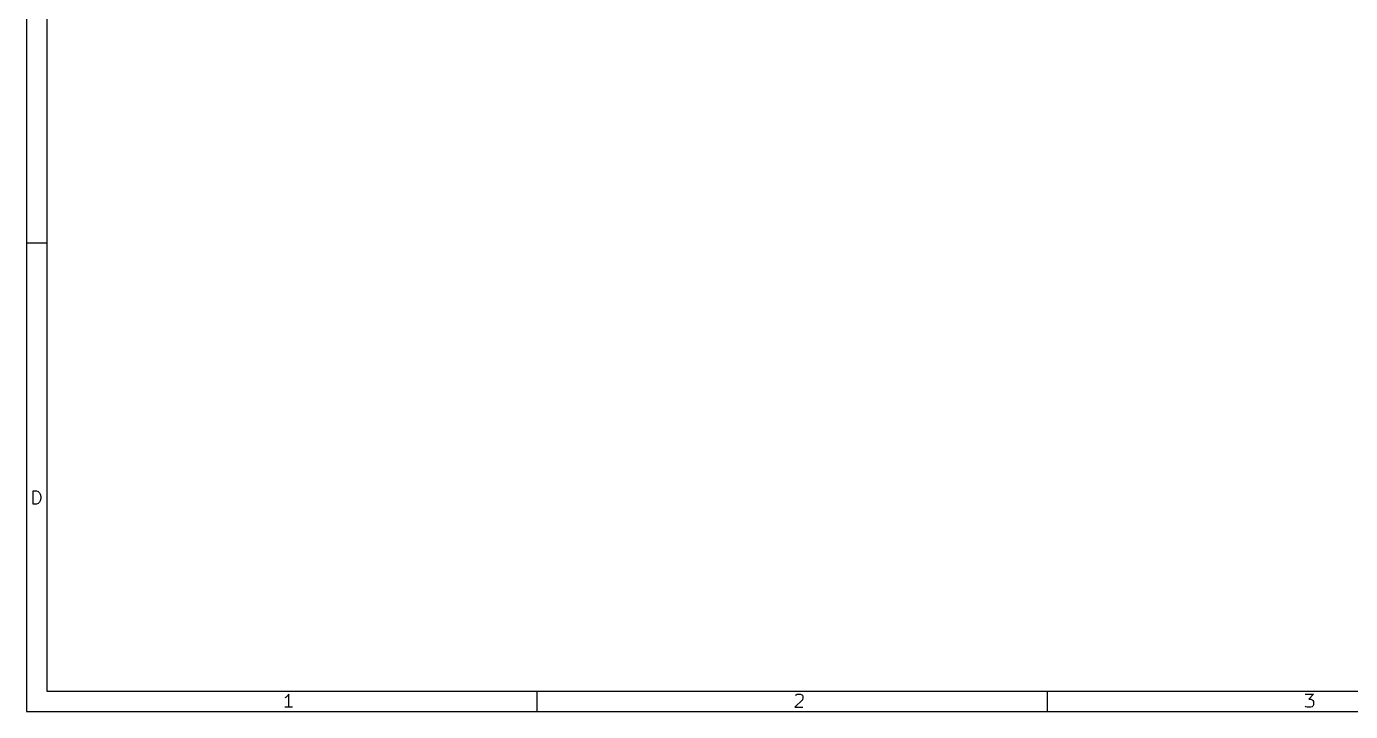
# Model space of a CAD drawing. Extents: x 0.4 to 10.6, y -8.1 to -0.4.
# Drawn here: x 0.39 to 5.5, y -8.11 to -5.46 of the extents above; entities that cross this region are included whole.
import ezdxf

# ---------------------------------------------------------------- set-up
doc = ezdxf.new("R2010")
doc.units = 0
doc.header["$MEASUREMENT"] = 0
doc.layers.add('BLACK', color=7, linetype='CONTINUOUS')

msp = doc.modelspace()

# ---------------------------------------------------------------- linework, layer by layer
at = {"layer": 'BLACK', "linetype": 'CONTINUOUS'}
for p, q in [((0.393701, -0.393701), (0.393701, -8.1063)), ((0.472441, -0.472441), (0.472441, -8.02756)), ((0.393701, -6.29921), (0.472441, -6.29921)), ((0.419666, -7.30662), (0.419666, -7.25544)), ((0.419666, -7.25544), (0.431852, -7.25544)), ((0.431852, -7.25544), (0.439164, -7.25787)), ((0.439164, -7.25787), (0.444038, -7.26275)), ((0.444038, -7.29931), (0.439164, -7.30418)), ((0.444038, -7.26275), (0.446475, -7.26762)), ((0.446475, -7.29443), (0.444038, -7.29931)), ((0.446475, -7.26762), (0.448913, -7.27737)), ((0.448913, -7.28468), (0.446475, -7.29443)), ((0.448913, -7.27737), (0.448913, -7.28468)), ((0.431852, -7.30662), (0.419666, -7.30662)), ((0.439164, -7.30418), (0.431852, -7.30662)), ((0.472441, -8.02756), (10.5276, -8.02756)), ((1.39553, -8.05109), (1.39065, -8.05352)), ((1.4004, -8.04621), (1.39553, -8.05109)), ((1.40528, -8.0389), (1.4004, -8.04621)), ((1.40528, -8.09008), (1.40528, -8.0389)), ((2.3622, -8.02756), (2.3622, -8.1063)), ((3.38597, -8.06084), (3.35672, -8.09008)), ((3.35916, -8.04378), (3.3616, -8.04134)), ((3.3616, -8.04134), (3.36647, -8.0389)), ((3.36647, -8.0389), (3.37866, -8.0389)), ((3.37866, -8.0389), (3.38353, -8.04134)), ((3.38353, -8.04134), (3.38597, -8.04378)), ((3.38597, -8.04378), (3.3884, -8.04865)), ((3.3884, -8.05352), (3.38597, -8.06084)), ((3.3884, -8.04865), (3.3884, -8.05352)), ((4.33071, -8.02756), (4.33071, -8.1063)), ((5.32522, -8.0389), (5.35691, -8.0389)), ((5.35691, -8.0389), (5.33985, -8.0584)), ((5.33985, -8.0584), (5.34716, -8.0584)), ((5.34716, -8.0584), (5.35203, -8.06084)), ((5.35203, -8.06084), (5.35447, -8.06327)), ((5.35447, -8.06327), (5.35691, -8.06815)), ((0.393701, -8.1063), (10.6063, -8.1063)), ((1.4199, -8.09008), (1.39065, -8.09008)), ((3.35672, -8.09008), (3.3884, -8.09008)), ((5.32766, -8.08765), (5.32522, -8.08521)), ((5.33254, -8.09008), (5.32766, -8.08765)), ((5.34716, -8.09008), (5.33254, -8.09008)), ((5.35203, -8.08765), (5.34716, -8.09008)), ((5.35447, -8.08521), (5.35203, -8.08765)), ((5.35691, -8.08033), (5.35447, -8.08521)), ((5.35691, -8.06815), (5.35691, -8.08033))]:
    msp.add_line(p, q, dxfattribs=at)

doc.saveas('drawing.dxf')
